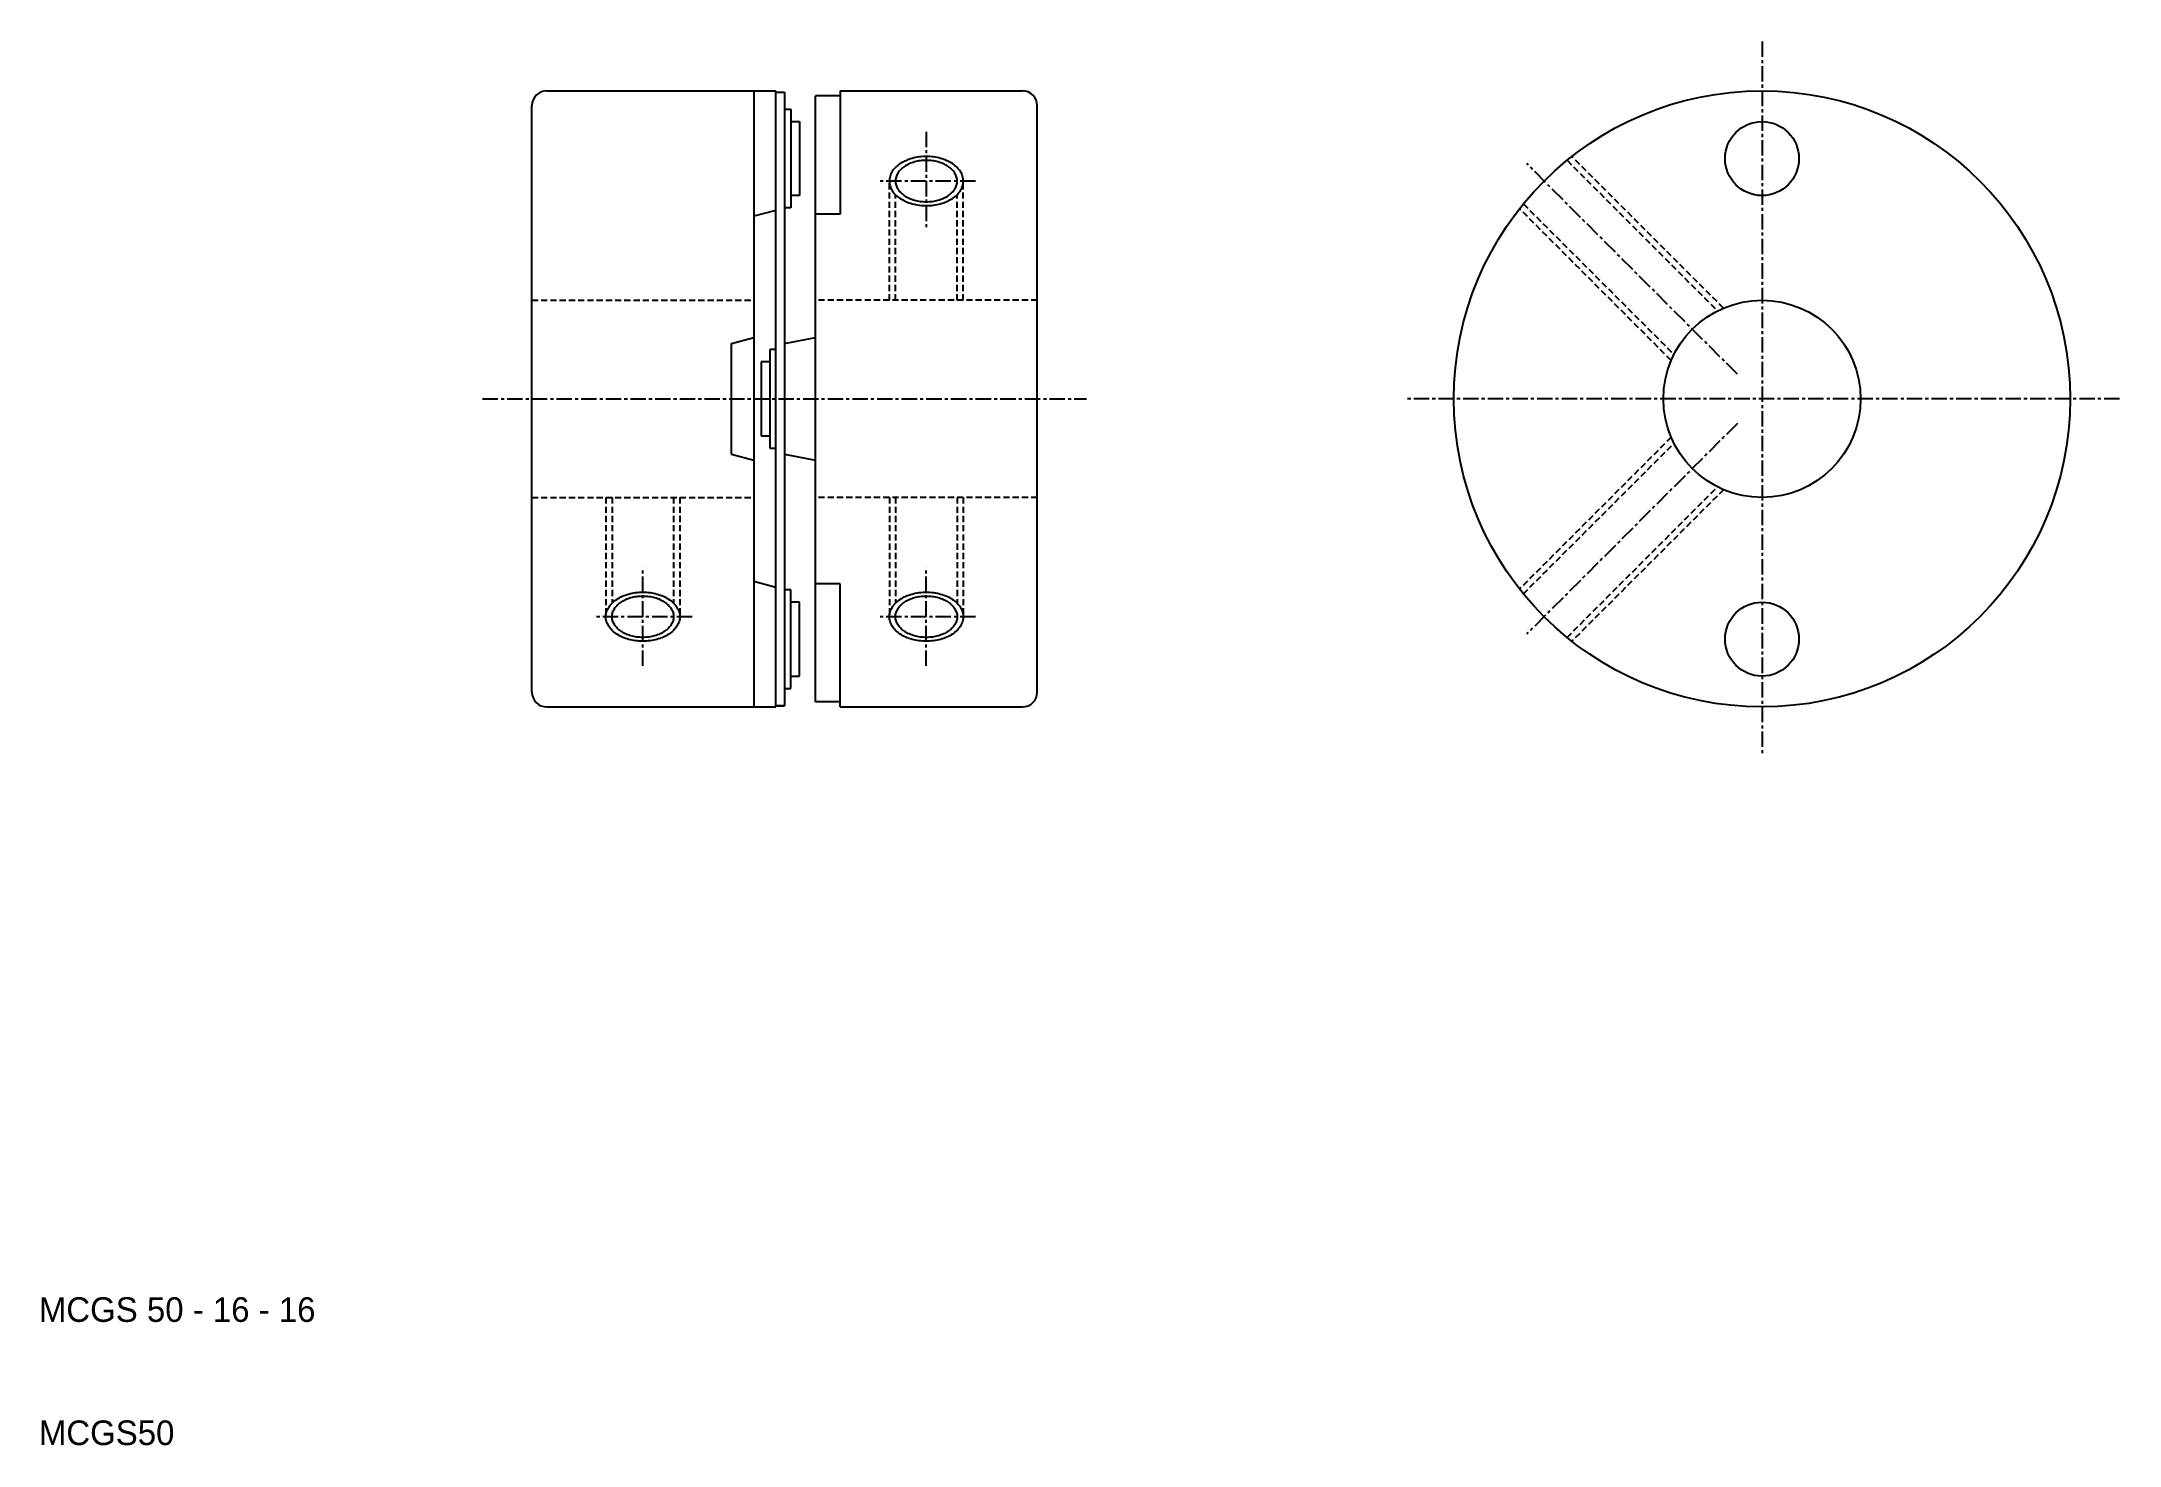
# Model space of a CAD drawing. Extents: x 0 to 169, y 0 to 114.
import ezdxf

# ---------------------------------------------------------------- set-up
doc = ezdxf.new("R2010")
doc.units = 0
doc.linetypes.add('CENTER', pattern=[2, 1.25, -0.25, 0.25, -0.25])
doc.linetypes.add('DASHED', pattern=[0.75, 0.5, -0.25])
doc.layers.get('0').update_dxf_attribs({"linetype": 'CONTINUOUS'})
doc.layers.add('CENTER', color=1, linetype='CENTER')

msp = doc.modelspace()

# ---------------------------------------------------------------- linework, layer by layer
at = {"color": 7, "linetype": 'CONTINUOUS'}
for p, q in [((41.2, 109.91), (58, 109.91)), ((58, 109.91), (59.8, 109.91)), ((58, 109.91), (58, 59.91)), ((59.8, 109.81), (59.8, 109.91)), ((59.8, 109.81), (60.5, 109.81)), ((59.8, 60.01), (59.8, 109.81)), ((60.5, 109.81), (60.5, 108.41)), ((65, 109.91), (79.8, 109.91)), ((65, 109.91), (65, 109.5)), ((40, 61.11), (40, 108.71)), ((60.5, 108.41), (60.5, 100.41)), ((60.5, 108.41), (61, 108.41)), ((61, 108.41), (61, 107.41)), ((65, 109.5), (63, 109.5)), ((63, 89.89), (63, 109.5)), ((65, 109.5), (65, 99.91)), ((81, 61.11), (81, 108.71)), ((61, 107.41), (61, 101.41)), ((61, 107.41), (61.7, 107.41)), ((61.7, 107.41), (61.7, 101.41)), ((61, 101.41), (61, 100.41)), ((61.7, 101.41), (61, 101.41)), ((59.8, 100.21), (58, 99.73)), ((61, 100.41), (60.5, 100.41)), ((60.5, 100.41), (60.5, 89.41)), ((65, 99.91), (63, 99.91)), ((56.2, 89.41), (58, 89.89)), ((56.2, 80.41), (56.2, 89.41)), ((60.5, 89.41), (63, 89.89)), ((60.5, 89.41), (60.5, 80.41)), ((63, 79.93), (63, 89.89)), ((59.3, 87.91), (58.6, 87.91)), ((58.6, 87.91), (58.6, 81.91)), ((59.8, 88.91), (59.3, 88.91)), ((59.3, 88.91), (59.3, 80.91)), ((58.6, 81.91), (59.3, 81.91)), ((56.2, 80.41), (58, 79.93)), ((59.3, 80.91), (59.8, 80.91)), ((60.5, 80.41), (60.5, 69.41)), ((60.5, 80.41), (63, 79.93)), ((63, 60.32), (63, 79.93)), ((59.8, 69.61), (58, 70.09)), ((60.5, 69.41), (60.5, 61.41)), ((61, 69.41), (60.5, 69.41)), ((61, 68.41), (61, 69.41)), ((65, 69.91), (63, 69.91)), ((65, 60.32), (65, 69.91)), ((61, 62.41), (61, 68.41)), ((61.7, 68.41), (61, 68.41)), ((61.7, 62.41), (61.7, 68.41)), ((61, 62.41), (61.7, 62.41)), ((61, 61.41), (61, 62.41)), ((60.5, 61.41), (60.5, 60.01)), ((60.5, 61.41), (61, 61.41)), ((41.2, 59.91), (58, 59.91)), ((58, 59.91), (59.8, 59.91)), ((60.5, 60.01), (59.8, 60.01)), ((59.8, 60.01), (60.5, 60.01)), ((59.8, 59.91), (59.8, 60.01)), ((65, 60.32), (63, 60.32)), ((65, 59.91), (65, 60.32)), ((65, 59.91), (79.8, 59.91))]:
    msp.add_line(p, q, dxfattribs=at)
at = {"color": 3, "linetype": 'DASHED'}
for p, q in [((136.68, 92.27), (124.37, 104.58)), ((123.98, 104.27), (136.19, 92.05)), ((69, 92.91), (69, 102.59)), ((69.5, 92.91), (69.5, 101.48)), ((74.5, 92.91), (74.5, 101.48)), ((75, 92.91), (75, 102.59)), ((132.43, 88.03), (120.13, 100.34)), ((120.44, 100.73), (132.66, 88.51)), ((40, 92.91), (58, 92.91)), ((81, 92.91), (63, 92.91)), ((132.43, 81.79), (120.13, 69.48)), ((120.44, 69.09), (132.66, 81.3)), ((123.98, 65.55), (136.19, 77.77)), ((40, 76.91), (58, 76.91)), ((46, 76.91), (46, 67.23)), ((46.5, 76.91), (46.5, 68.33)), ((51.5, 76.91), (51.5, 68.33)), ((52, 76.91), (52, 67.23)), ((81, 76.91), (63, 76.91)), ((69, 76.91), (69, 67.23)), ((69.5, 76.91), (69.5, 68.33)), ((74.5, 76.91), (74.5, 68.33)), ((75, 76.91), (75, 67.23)), ((136.68, 77.54), (124.37, 65.24))]:
    msp.add_line(p, q, dxfattribs=at)
at = {"color": 3, "linetype": 'CONTINUOUS'}
for points in [[(69, 102.59, 0), (69, 102.49, 0), (69.01, 102.39, 0), (69.03, 102.29, 0), (69.06, 102.2, 0), (69.09, 102.1, 0), (69.13, 102.01, 0), (69.18, 101.92, 0), (69.23, 101.82, 0), (69.29, 101.73, 0), (69.35, 101.65, 0), (69.43, 101.56, 0), (69.51, 101.48, 0), (69.59, 101.4, 0), (69.68, 101.32, 0), (69.78, 101.25, 0), (69.88, 101.18, 0), (69.99, 101.11, 0), (70.1, 101.05, 0), (70.21, 100.98, 0), (70.33, 100.93, 0), (70.46, 100.88, 0), (70.59, 100.83, 0), (70.72, 100.78, 0), (70.85, 100.74, 0), (70.99, 100.71, 0), (71.13, 100.68, 0), (71.27, 100.65, 0), (71.41, 100.63, 0), (71.56, 100.61, 0), (71.71, 100.6, 0), (71.85, 100.59, 0), (72, 100.59, 0), (72.15, 100.59, 0), (72.29, 100.6, 0), (72.44, 100.61, 0), (72.59, 100.63, 0), (72.73, 100.65, 0), (72.87, 100.68, 0), (73.01, 100.71, 0), (73.15, 100.74, 0), (73.28, 100.78, 0), (73.41, 100.83, 0), (73.54, 100.88, 0), (73.67, 100.93, 0), (73.79, 100.98, 0), (73.9, 101.05, 0), (74.01, 101.11, 0), (74.12, 101.18, 0), (74.22, 101.25, 0), (74.32, 101.32, 0), (74.41, 101.4, 0), (74.49, 101.48, 0), (74.57, 101.56, 0), (74.65, 101.65, 0), (74.71, 101.73, 0), (74.77, 101.82, 0), (74.82, 101.92, 0), (74.87, 102.01, 0), (74.91, 102.1, 0), (74.94, 102.2, 0), (74.97, 102.29, 0), (74.99, 102.39, 0), (75, 102.49, 0), (75, 102.59, 0), (75, 102.68, 0), (74.99, 102.78, 0), (74.97, 102.88, 0), (74.94, 102.97, 0), (74.91, 103.07, 0), (74.87, 103.17, 0), (74.82, 103.26, 0), (74.77, 103.35, 0), (74.71, 103.44, 0), (74.65, 103.53, 0), (74.57, 103.61, 0), (74.49, 103.69, 0), (74.41, 103.77, 0), (74.32, 103.85, 0), (74.22, 103.92, 0), (74.12, 104, 0), (74.01, 104.06, 0), (73.9, 104.13, 0), (73.79, 104.19, 0), (73.67, 104.24, 0), (73.54, 104.3, 0), (73.41, 104.34, 0), (73.28, 104.39, 0), (73.15, 104.43, 0), (73.01, 104.46, 0), (72.87, 104.49, 0), (72.73, 104.52, 0), (72.59, 104.54, 0), (72.44, 104.56, 0), (72.29, 104.57, 0), (72.15, 104.58, 0), (72, 104.58, 0), (71.85, 104.58, 0), (71.71, 104.57, 0), (71.56, 104.56, 0), (71.41, 104.54, 0), (71.27, 104.52, 0), (71.13, 104.49, 0), (70.99, 104.46, 0), (70.85, 104.43, 0), (70.72, 104.39, 0), (70.59, 104.34, 0), (70.46, 104.3, 0), (70.33, 104.24, 0), (70.21, 104.19, 0), (70.1, 104.13, 0), (69.99, 104.06, 0), (69.88, 104, 0), (69.78, 103.92, 0), (69.68, 103.85, 0), (69.59, 103.77, 0), (69.51, 103.69, 0), (69.43, 103.61, 0), (69.35, 103.53, 0), (69.29, 103.44, 0), (69.23, 103.35, 0), (69.18, 103.26, 0), (69.13, 103.17, 0), (69.09, 103.07, 0), (69.06, 102.97, 0), (69.03, 102.88, 0), (69.01, 102.78, 0), (69, 102.68, 0), (69, 102.59, 0)], [(46, 67.23, 0), (46, 67.33, 0), (46.01, 67.43, 0), (46.03, 67.52, 0), (46.06, 67.62, 0), (46.09, 67.72, 0), (46.13, 67.81, 0), (46.18, 67.9, 0), (46.23, 67.99, 0), (46.29, 68.08, 0), (46.35, 68.17, 0), (46.43, 68.26, 0), (46.51, 68.34, 0), (46.59, 68.42, 0), (46.68, 68.5, 0), (46.78, 68.57, 0), (46.88, 68.64, 0), (46.99, 68.71, 0), (47.1, 68.77, 0), (47.21, 68.83, 0), (47.33, 68.89, 0), (47.46, 68.94, 0), (47.59, 68.99, 0), (47.72, 69.03, 0), (47.85, 69.07, 0), (47.99, 69.11, 0), (48.13, 69.14, 0), (48.27, 69.16, 0), (48.41, 69.19, 0), (48.56, 69.2, 0), (48.71, 69.21, 0), (48.85, 69.22, 0), (49, 69.22, 0), (49.15, 69.22, 0), (49.29, 69.21, 0), (49.44, 69.2, 0), (49.59, 69.19, 0), (49.73, 69.16, 0), (49.87, 69.14, 0), (50.01, 69.11, 0), (50.15, 69.07, 0), (50.28, 69.03, 0), (50.41, 68.99, 0), (50.54, 68.94, 0), (50.67, 68.89, 0), (50.79, 68.83, 0), (50.9, 68.77, 0), (51.01, 68.71, 0), (51.12, 68.64, 0), (51.22, 68.57, 0), (51.32, 68.5, 0), (51.41, 68.42, 0), (51.49, 68.34, 0), (51.57, 68.26, 0), (51.65, 68.17, 0), (51.71, 68.08, 0), (51.77, 67.99, 0), (51.82, 67.9, 0), (51.87, 67.81, 0), (51.91, 67.72, 0), (51.94, 67.62, 0), (51.97, 67.52, 0), (51.99, 67.43, 0), (52, 67.33, 0), (52, 67.23, 0), (52, 67.13, 0), (51.99, 67.04, 0), (51.97, 66.94, 0), (51.94, 66.84, 0), (51.91, 66.75, 0), (51.87, 66.65, 0), (51.82, 66.56, 0), (51.77, 66.47, 0), (51.71, 66.38, 0), (51.65, 66.29, 0), (51.57, 66.21, 0), (51.49, 66.12, 0), (51.41, 66.04, 0), (51.32, 65.97, 0), (51.22, 65.89, 0), (51.12, 65.82, 0), (51.01, 65.75, 0), (50.9, 65.69, 0), (50.79, 65.63, 0), (50.67, 65.57, 0), (50.54, 65.52, 0), (50.41, 65.47, 0), (50.28, 65.43, 0), (50.15, 65.39, 0), (50.01, 65.35, 0), (49.87, 65.32, 0), (49.73, 65.3, 0), (49.59, 65.28, 0), (49.44, 65.26, 0), (49.29, 65.25, 0), (49.15, 65.24, 0), (49, 65.24, 0), (48.85, 65.24, 0), (48.71, 65.25, 0), (48.56, 65.26, 0), (48.41, 65.28, 0), (48.27, 65.3, 0), (48.13, 65.32, 0), (47.99, 65.35, 0), (47.85, 65.39, 0), (47.72, 65.43, 0), (47.59, 65.47, 0), (47.46, 65.52, 0), (47.33, 65.57, 0), (47.21, 65.63, 0), (47.1, 65.69, 0), (46.99, 65.75, 0), (46.88, 65.82, 0), (46.78, 65.89, 0), (46.68, 65.97, 0), (46.59, 66.04, 0), (46.51, 66.12, 0), (46.43, 66.21, 0), (46.35, 66.29, 0), (46.29, 66.38, 0), (46.23, 66.47, 0), (46.18, 66.56, 0), (46.13, 66.65, 0), (46.09, 66.75, 0), (46.06, 66.84, 0), (46.03, 66.94, 0), (46.01, 67.04, 0), (46, 67.13, 0), (46, 67.23, 0)], [(69, 67.23, 0), (69, 67.33, 0), (69.01, 67.43, 0), (69.03, 67.52, 0), (69.06, 67.62, 0), (69.09, 67.72, 0), (69.13, 67.81, 0), (69.18, 67.9, 0), (69.23, 67.99, 0), (69.29, 68.08, 0), (69.35, 68.17, 0), (69.43, 68.26, 0), (69.51, 68.34, 0), (69.59, 68.42, 0), (69.68, 68.5, 0), (69.78, 68.57, 0), (69.88, 68.64, 0), (69.99, 68.71, 0), (70.1, 68.77, 0), (70.21, 68.83, 0), (70.33, 68.89, 0), (70.46, 68.94, 0), (70.59, 68.99, 0), (70.72, 69.03, 0), (70.85, 69.07, 0), (70.99, 69.11, 0), (71.13, 69.14, 0), (71.27, 69.16, 0), (71.41, 69.19, 0), (71.56, 69.2, 0), (71.71, 69.21, 0), (71.85, 69.22, 0), (72, 69.22, 0), (72.15, 69.22, 0), (72.29, 69.21, 0), (72.44, 69.2, 0), (72.59, 69.19, 0), (72.73, 69.16, 0), (72.87, 69.14, 0), (73.01, 69.11, 0), (73.15, 69.07, 0), (73.28, 69.03, 0), (73.41, 68.99, 0), (73.54, 68.94, 0), (73.67, 68.89, 0), (73.79, 68.83, 0), (73.9, 68.77, 0), (74.01, 68.71, 0), (74.12, 68.64, 0), (74.22, 68.57, 0), (74.32, 68.5, 0), (74.41, 68.42, 0), (74.49, 68.34, 0), (74.57, 68.26, 0), (74.65, 68.17, 0), (74.71, 68.08, 0), (74.77, 67.99, 0), (74.82, 67.9, 0), (74.87, 67.81, 0), (74.91, 67.72, 0), (74.94, 67.62, 0), (74.97, 67.52, 0), (74.99, 67.43, 0), (75, 67.33, 0), (75, 67.23, 0), (75, 67.13, 0), (74.99, 67.04, 0), (74.97, 66.94, 0), (74.94, 66.84, 0), (74.91, 66.75, 0), (74.87, 66.65, 0), (74.82, 66.56, 0), (74.77, 66.47, 0), (74.71, 66.38, 0), (74.65, 66.29, 0), (74.57, 66.21, 0), (74.49, 66.12, 0), (74.41, 66.04, 0), (74.32, 65.97, 0), (74.22, 65.89, 0), (74.12, 65.82, 0), (74.01, 65.75, 0), (73.9, 65.69, 0), (73.79, 65.63, 0), (73.67, 65.57, 0), (73.54, 65.52, 0), (73.41, 65.47, 0), (73.28, 65.43, 0), (73.15, 65.39, 0), (73.01, 65.35, 0), (72.87, 65.32, 0), (72.73, 65.3, 0), (72.59, 65.28, 0), (72.44, 65.26, 0), (72.29, 65.25, 0), (72.15, 65.24, 0), (72, 65.24, 0), (71.85, 65.24, 0), (71.71, 65.25, 0), (71.56, 65.26, 0), (71.41, 65.28, 0), (71.27, 65.3, 0), (71.13, 65.32, 0), (70.99, 65.35, 0), (70.85, 65.39, 0), (70.72, 65.43, 0), (70.59, 65.47, 0), (70.46, 65.52, 0), (70.33, 65.57, 0), (70.21, 65.63, 0), (70.1, 65.69, 0), (69.99, 65.75, 0), (69.88, 65.82, 0), (69.78, 65.89, 0), (69.68, 65.97, 0), (69.59, 66.04, 0), (69.51, 66.12, 0), (69.43, 66.21, 0), (69.35, 66.29, 0), (69.29, 66.38, 0), (69.23, 66.47, 0), (69.18, 66.56, 0), (69.13, 66.65, 0), (69.09, 66.75, 0), (69.06, 66.84, 0), (69.03, 66.94, 0), (69.01, 67.04, 0), (69, 67.13, 0), (69, 67.23, 0)]]:
    msp.add_polyline3d(points, dxfattribs=at)
at = {"color": 7, "linetype": 'CONTINUOUS'}
for points in [[(69.5, 102.59, 0), (69.5, 102.5, 0), (69.51, 102.42, 0), (69.53, 102.34, 0), (69.55, 102.26, 0), (69.57, 102.18, 0), (69.61, 102.1, 0), (69.65, 102.02, 0), (69.69, 101.94, 0), (69.74, 101.87, 0), (69.8, 101.8, 0), (69.86, 101.72, 0), (69.92, 101.65, 0), (69.99, 101.59, 0), (70.07, 101.52, 0), (70.15, 101.46, 0), (70.23, 101.4, 0), (70.32, 101.34, 0), (70.41, 101.29, 0), (70.51, 101.24, 0), (70.61, 101.19, 0), (70.71, 101.15, 0), (70.82, 101.11, 0), (70.93, 101.07, 0), (71.04, 101.03, 0), (71.16, 101, 0), (71.27, 100.98, 0), (71.39, 100.96, 0), (71.51, 100.94, 0), (71.63, 100.92, 0), (71.75, 100.92, 0), (71.88, 100.91, 0), (72, 100.91, 0), (72.12, 100.91, 0), (72.25, 100.92, 0), (72.37, 100.92, 0), (72.49, 100.94, 0), (72.61, 100.96, 0), (72.73, 100.98, 0), (72.84, 101, 0), (72.96, 101.03, 0), (73.07, 101.07, 0), (73.18, 101.11, 0), (73.29, 101.15, 0), (73.39, 101.19, 0), (73.49, 101.24, 0), (73.59, 101.29, 0), (73.68, 101.34, 0), (73.77, 101.4, 0), (73.85, 101.46, 0), (73.93, 101.52, 0), (74.01, 101.59, 0), (74.08, 101.65, 0), (74.14, 101.72, 0), (74.2, 101.8, 0), (74.26, 101.87, 0), (74.31, 101.94, 0), (74.35, 102.02, 0), (74.39, 102.1, 0), (74.43, 102.18, 0), (74.45, 102.26, 0), (74.47, 102.34, 0), (74.49, 102.42, 0), (74.5, 102.5, 0), (74.5, 102.59, 0), (74.5, 102.67, 0), (74.49, 102.75, 0), (74.47, 102.83, 0), (74.45, 102.91, 0), (74.43, 102.99, 0), (74.39, 103.07, 0), (74.35, 103.15, 0), (74.31, 103.23, 0), (74.26, 103.3, 0), (74.2, 103.38, 0), (74.14, 103.45, 0), (74.08, 103.52, 0), (74.01, 103.59, 0), (73.93, 103.65, 0), (73.85, 103.71, 0), (73.77, 103.77, 0), (73.68, 103.83, 0), (73.59, 103.88, 0), (73.49, 103.94, 0), (73.39, 103.98, 0), (73.29, 104.03, 0), (73.18, 104.07, 0), (73.07, 104.1, 0), (72.96, 104.14, 0), (72.84, 104.17, 0), (72.73, 104.19, 0), (72.61, 104.22, 0), (72.49, 104.23, 0), (72.37, 104.25, 0), (72.25, 104.26, 0), (72.12, 104.26, 0), (72, 104.27, 0), (71.88, 104.26, 0), (71.75, 104.26, 0), (71.63, 104.25, 0), (71.51, 104.23, 0), (71.39, 104.22, 0), (71.27, 104.19, 0), (71.16, 104.17, 0), (71.04, 104.14, 0), (70.93, 104.1, 0), (70.82, 104.07, 0), (70.71, 104.03, 0), (70.61, 103.98, 0), (70.51, 103.94, 0), (70.41, 103.88, 0), (70.32, 103.83, 0), (70.23, 103.77, 0), (70.15, 103.71, 0), (70.07, 103.65, 0), (69.99, 103.59, 0), (69.92, 103.52, 0), (69.86, 103.45, 0), (69.8, 103.38, 0), (69.74, 103.3, 0), (69.69, 103.23, 0), (69.65, 103.15, 0), (69.61, 103.07, 0), (69.57, 102.99, 0), (69.55, 102.91, 0), (69.53, 102.83, 0), (69.51, 102.75, 0), (69.5, 102.67, 0), (69.5, 102.59, 0)], [(46.5, 67.23, 0), (46.5, 67.31, 0), (46.51, 67.4, 0), (46.53, 67.48, 0), (46.55, 67.56, 0), (46.57, 67.64, 0), (46.61, 67.72, 0), (46.65, 67.8, 0), (46.69, 67.87, 0), (46.74, 67.95, 0), (46.8, 68.02, 0), (46.86, 68.09, 0), (46.92, 68.16, 0), (46.99, 68.23, 0), (47.07, 68.3, 0), (47.15, 68.36, 0), (47.23, 68.42, 0), (47.32, 68.48, 0), (47.41, 68.53, 0), (47.51, 68.58, 0), (47.61, 68.63, 0), (47.71, 68.67, 0), (47.82, 68.71, 0), (47.93, 68.75, 0), (48.04, 68.78, 0), (48.16, 68.81, 0), (48.27, 68.84, 0), (48.39, 68.86, 0), (48.51, 68.88, 0), (48.63, 68.89, 0), (48.76, 68.9, 0), (48.88, 68.91, 0), (49, 68.91, 0), (49.12, 68.91, 0), (49.24, 68.9, 0), (49.37, 68.89, 0), (49.49, 68.88, 0), (49.61, 68.86, 0), (49.73, 68.84, 0), (49.84, 68.81, 0), (49.96, 68.78, 0), (50.07, 68.75, 0), (50.18, 68.71, 0), (50.29, 68.67, 0), (50.39, 68.63, 0), (50.49, 68.58, 0), (50.59, 68.53, 0), (50.68, 68.48, 0), (50.77, 68.42, 0), (50.85, 68.36, 0), (50.93, 68.3, 0), (51.01, 68.23, 0), (51.08, 68.16, 0), (51.14, 68.09, 0), (51.2, 68.02, 0), (51.26, 67.95, 0), (51.31, 67.87, 0), (51.35, 67.8, 0), (51.39, 67.72, 0), (51.43, 67.64, 0), (51.45, 67.56, 0), (51.47, 67.48, 0), (51.49, 67.4, 0), (51.5, 67.31, 0), (51.5, 67.23, 0), (51.5, 67.15, 0), (51.49, 67.07, 0), (51.47, 66.98, 0), (51.45, 66.9, 0), (51.43, 66.82, 0), (51.39, 66.74, 0), (51.35, 66.67, 0), (51.31, 66.59, 0), (51.26, 66.51, 0), (51.2, 66.44, 0), (51.14, 66.37, 0), (51.08, 66.3, 0), (51.01, 66.23, 0), (50.93, 66.17, 0), (50.85, 66.1, 0), (50.77, 66.04, 0), (50.68, 65.99, 0), (50.59, 65.93, 0), (50.49, 65.88, 0), (50.39, 65.83, 0), (50.29, 65.79, 0), (50.18, 65.75, 0), (50.07, 65.71, 0), (49.96, 65.68, 0), (49.84, 65.65, 0), (49.73, 65.62, 0), (49.61, 65.6, 0), (49.49, 65.58, 0), (49.37, 65.57, 0), (49.24, 65.56, 0), (49.12, 65.55, 0), (49, 65.55, 0), (48.88, 65.55, 0), (48.76, 65.56, 0), (48.63, 65.57, 0), (48.51, 65.58, 0), (48.39, 65.6, 0), (48.27, 65.62, 0), (48.16, 65.65, 0), (48.04, 65.68, 0), (47.93, 65.71, 0), (47.82, 65.75, 0), (47.71, 65.79, 0), (47.61, 65.83, 0), (47.51, 65.88, 0), (47.41, 65.93, 0), (47.32, 65.99, 0), (47.23, 66.04, 0), (47.15, 66.1, 0), (47.07, 66.17, 0), (46.99, 66.23, 0), (46.92, 66.3, 0), (46.86, 66.37, 0), (46.8, 66.44, 0), (46.74, 66.51, 0), (46.69, 66.59, 0), (46.65, 66.67, 0), (46.61, 66.74, 0), (46.57, 66.82, 0), (46.55, 66.9, 0), (46.53, 66.98, 0), (46.51, 67.07, 0), (46.5, 67.15, 0), (46.5, 67.23, 0)], [(69.5, 67.23, 0), (69.5, 67.31, 0), (69.51, 67.4, 0), (69.53, 67.48, 0), (69.55, 67.56, 0), (69.57, 67.64, 0), (69.61, 67.72, 0), (69.65, 67.8, 0), (69.69, 67.87, 0), (69.74, 67.95, 0), (69.8, 68.02, 0), (69.86, 68.09, 0), (69.92, 68.16, 0), (69.99, 68.23, 0), (70.07, 68.3, 0), (70.15, 68.36, 0), (70.23, 68.42, 0), (70.32, 68.48, 0), (70.41, 68.53, 0), (70.51, 68.58, 0), (70.61, 68.63, 0), (70.71, 68.67, 0), (70.82, 68.71, 0), (70.93, 68.75, 0), (71.04, 68.78, 0), (71.16, 68.81, 0), (71.27, 68.84, 0), (71.39, 68.86, 0), (71.51, 68.88, 0), (71.63, 68.89, 0), (71.75, 68.9, 0), (71.88, 68.91, 0), (72, 68.91, 0), (72.12, 68.91, 0), (72.25, 68.9, 0), (72.37, 68.89, 0), (72.49, 68.88, 0), (72.61, 68.86, 0), (72.73, 68.84, 0), (72.84, 68.81, 0), (72.96, 68.78, 0), (73.07, 68.75, 0), (73.18, 68.71, 0), (73.29, 68.67, 0), (73.39, 68.63, 0), (73.49, 68.58, 0), (73.59, 68.53, 0), (73.68, 68.48, 0), (73.77, 68.42, 0), (73.85, 68.36, 0), (73.93, 68.3, 0), (74.01, 68.23, 0), (74.08, 68.16, 0), (74.14, 68.09, 0), (74.2, 68.02, 0), (74.26, 67.95, 0), (74.31, 67.87, 0), (74.35, 67.8, 0), (74.39, 67.72, 0), (74.43, 67.64, 0), (74.45, 67.56, 0), (74.47, 67.48, 0), (74.49, 67.4, 0), (74.5, 67.31, 0), (74.5, 67.23, 0), (74.5, 67.15, 0), (74.49, 67.07, 0), (74.47, 66.98, 0), (74.45, 66.9, 0), (74.43, 66.82, 0), (74.39, 66.74, 0), (74.35, 66.67, 0), (74.31, 66.59, 0), (74.26, 66.51, 0), (74.2, 66.44, 0), (74.14, 66.37, 0), (74.08, 66.3, 0), (74.01, 66.23, 0), (73.93, 66.17, 0), (73.85, 66.1, 0), (73.77, 66.04, 0), (73.68, 65.99, 0), (73.59, 65.93, 0), (73.49, 65.88, 0), (73.39, 65.83, 0), (73.29, 65.79, 0), (73.18, 65.75, 0), (73.07, 65.71, 0), (72.96, 65.68, 0), (72.84, 65.65, 0), (72.73, 65.62, 0), (72.61, 65.6, 0), (72.49, 65.58, 0), (72.37, 65.57, 0), (72.25, 65.56, 0), (72.12, 65.55, 0), (72, 65.55, 0), (71.88, 65.55, 0), (71.75, 65.56, 0), (71.63, 65.57, 0), (71.51, 65.58, 0), (71.39, 65.6, 0), (71.27, 65.62, 0), (71.16, 65.65, 0), (71.04, 65.68, 0), (70.93, 65.71, 0), (70.82, 65.75, 0), (70.71, 65.79, 0), (70.61, 65.83, 0), (70.51, 65.88, 0), (70.41, 65.93, 0), (70.32, 65.99, 0), (70.23, 66.04, 0), (70.15, 66.1, 0), (70.07, 66.17, 0), (69.99, 66.23, 0), (69.92, 66.3, 0), (69.86, 66.37, 0), (69.8, 66.44, 0), (69.74, 66.51, 0), (69.69, 66.59, 0), (69.65, 66.67, 0), (69.61, 66.74, 0), (69.57, 66.82, 0), (69.55, 66.9, 0), (69.53, 66.98, 0), (69.51, 67.07, 0), (69.5, 67.15, 0), (69.5, 67.23, 0)]]:
    msp.add_polyline3d(points, dxfattribs=at)
for centre, radius in [((139.8, 84.91), 25), ((139.8, 104.41), 3), ((139.8, 84.91), 8), ((139.8, 65.41), 3)]:
    msp.add_circle(centre, radius, dxfattribs=at)
for centre, start, end in [((41.2, 108.71), 90, 180), ((79.8, 108.71), 0, 90), ((41.2, 61.11), 180, 270), ((79.8, 61.11), 270, 0)]:
    msp.add_arc(centre, 1.2, start, end, dxfattribs=at)
at = {"layer": 'CENTER', "color": 1, "linetype": 'CENTER'}
for p, q in [((139.8, 113.91), (139.8, 55.91)), ((72, 106.59), (72, 98.59)), ((137.8, 86.91), (120.71, 104)), ((76, 102.59), (68, 102.59)), ((36, 84.91), (85, 84.91)), ((168.8, 84.91), (110.8, 84.91)), ((137.8, 82.91), (120.71, 65.82)), ((49, 63.23), (49, 71.23)), ((72, 63.23), (72, 71.23)), ((53, 67.23), (45, 67.23)), ((76, 67.23), (68, 67.23))]:
    msp.add_line(p, q, dxfattribs=at)

# ---------------------------------------------------------------- texts
at = {"color": 7, "linetype": 'CONTINUOUS'}
for s, p in [('MCGS 50 - 16 - 16', (0, 10)), ('MCGS50', (0, 0))]:
    msp.add_text(s, height=2, dxfattribs=at).set_placement(p)

doc.saveas('drawing.dxf')
